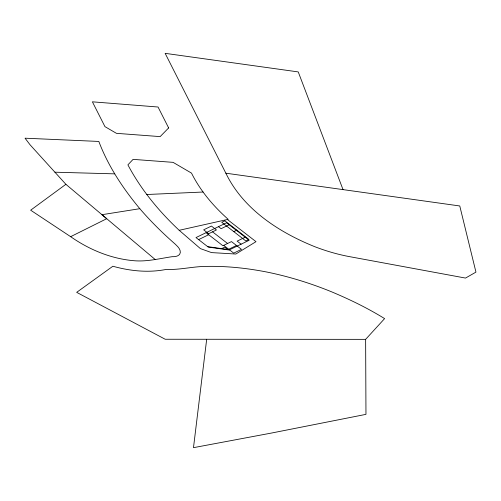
<?xml version="1.0" encoding="UTF-8"?>
<svg xmlns="http://www.w3.org/2000/svg" width="501" height="501" viewBox="0 0 501 501"><rect width="100%" height="100%" fill="white"/><g stroke="black" fill="none" stroke-linecap="round" stroke-linejoin="round"><path stroke-width="0.75" d="M206.681 339.271L193.486 447.662L271.473 433.052L365.968 414.358L365.636 339.352L384.605 318.611C367.709 308.146 349.779 299.441 331.468 291.764A207.358 111.416 24.2 0 0 266.889 272.049C246.793 268.116 226.327 265.931 205.83 266.413C192.547 266.519 179.583 270.045 166.269 269.406C148.534 272.951 130.172 271.06 112.869 266.238L76.678 292.352L165.198 339.252L365.636 339.352M65.894 184.312L30.649 210.195L70.641 236.672C89.416 249.786 111.341 258.867 134.287 260.745C147.087 261.804 159.637 258.541 172.2 256.675C174.843 256.775 177.767 256.468 179.634 254.376L180.335 252.435C180.454 248.784 177.429 246.342 175.087 244.012C162.543 233.046 150.688 221.317 139.823 208.692C122.97 188.445 108.166 166.144 98.829 141.445L25.05 138.195L30.091 144.827L65.894 184.312L155.153 259.487M70.641 236.672L106.726 218.699L101.96 214.697L139.823 208.692M207.871 234.099L216.445 229.946L211.428 226.057L203.663 229.827L208.673 233.71M198.609 239.61L208.679 234.725M229.17 224.78L221.104 228.694L218.486 226.665M233.779 231.637L236.892 230.128M221.686 248.621L224.711 247.15L227.692 249.467M245.202 237.211L237.142 241.125L241.1 244.187M228.713 249.248L236.485 245.477M179.189 230.303L228.187 219.319C213.426 206.193 200.35 190.868 191.507 173.108L173.083 162.355L133.091 159.362L127.899 164.86C140.913 189.491 158.911 211.303 179.189 230.303L200.413 248.621L211.541 252.598L235.839 254.032L255.998 241.664L227.404 219.494M146.818 194.507L203.087 192.027M54.91 172.2L114.76 173.86M225.857 173.196L459.774 205.967L475.95 272.118L465.51 278.074L349.679 256.669A114.328 61.429 24.2 0 1 314.835 246.717C278.869 232.239 243.192 209.142 225.857 173.196L165.142 53.338L298.245 71.919L343.022 189.61M207.69 246.649L229.652 249.742M212.537 231.838L227.567 243.492M223.703 245.365L233.729 253.13L241.495 249.366L231.475 241.595L222.907 245.753L206.055 232.696M168.643 127.937L160.145 136.61L116.457 133.335L104.947 126.628L92.391 101.822L158.047 107.02L168.643 127.937M224.861 220.809L221.755 222.312L245.809 240.956L248.916 239.453L224.861 220.809M226.552 222.751L195.985 237.58L208.259 247.087L229.076 250.018L249.16 240.28L226.552 222.751"/></g></svg>
